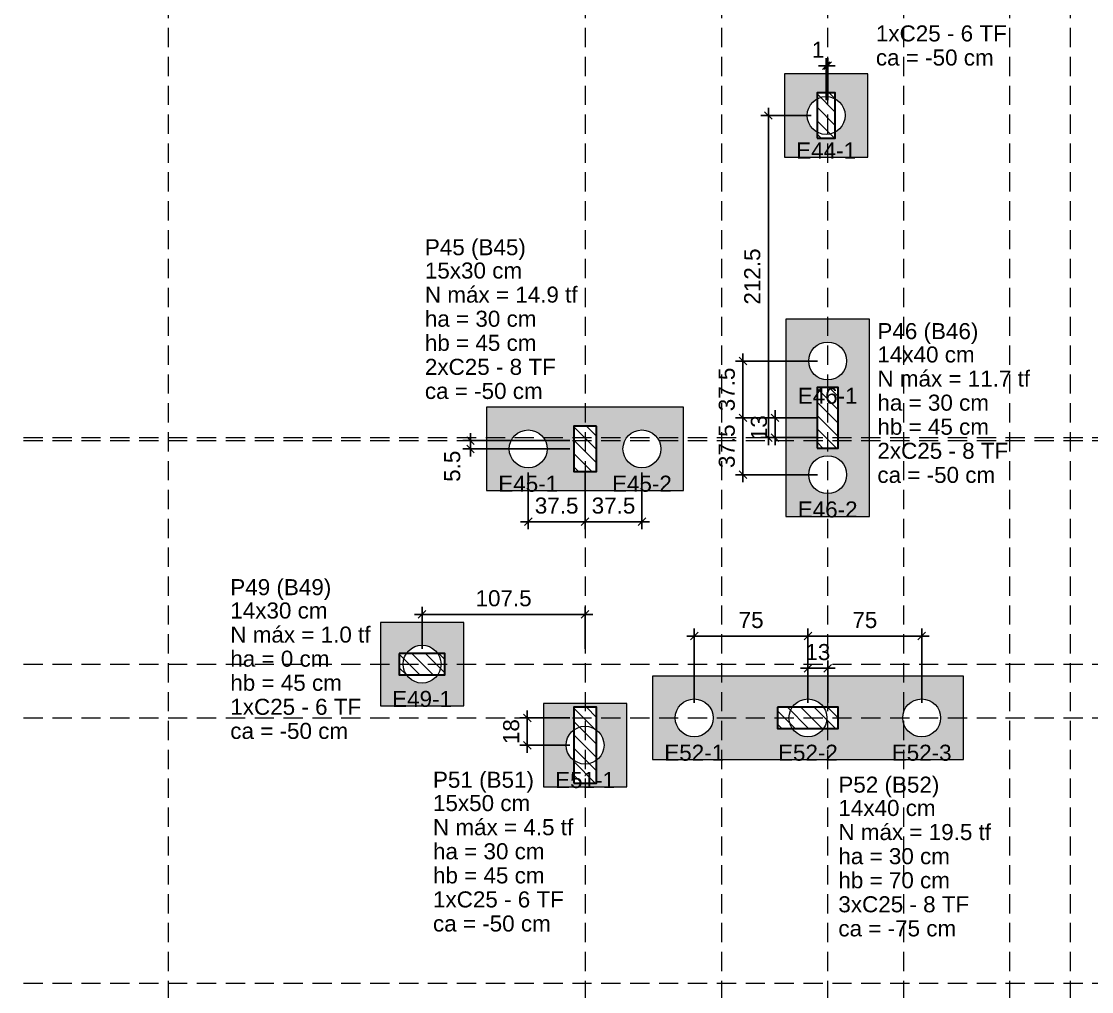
# Model space of a CAD drawing. Header units: millimetres. Extents: x -34 to 951, y -76 to 463.
# Drawn here: x -18.86 to -4.74, y -39.29 to -26.48 of the extents above; entities that cross this region are included whole.
import ezdxf

# ---------------------------------------------------------------- set-up
doc = ezdxf.new("R2010")
doc.units = ezdxf.units.MM
doc.header["$MEASUREMENT"] = 0
doc.linetypes.add('DASHED', pattern=[1.905, 1.27, -0.635])
doc.linetypes.add('NULL', pattern=[0])
for name, color, linetype, lineweight in [('LC-Cotas', 7, 'Continuous', 5), ('LC-Eixos', 7, 'DASHED', 5), ('LC-Estacas dos blocos', 252, 'Continuous', 5), ('LC-Hachuras dos blocos', 43, 'Continuous', 5), ('LC-Hachuras dos pilares', 9, 'Continuous', 5), ('LC-Seção das fundações', 7, 'Continuous', 5), ('LC-Seção dos pilares', 4, 'Continuous', 30), ('LC-Textos', 7, 'Continuous', 20)]:
    doc.layers.add(name, color=color, linetype=linetype, lineweight=lineweight)
doc.styles.add('Arial', font='arial.ttf')
doc.dimstyles.new('UM_50.000000', dxfattribs={"dimtxt": 0.18, "dimasz": 0.1, "dimexe": 0.1, "dimexo": 0.2, "dimgap": 0, "dimtad": 1, "dimtih": 1, "dimtoh": 1, "dimdec": 1, "dimlfac": 50, "dimzin": 0, "dimdsep": 46, "dimtxsty": 'Standard', "dimcen": 0.09, "dimdle": 0.1, "dimadec": 1, "dimazin": 2, "dimtfac": 1, "dimtdec": 4, "dimtofl": 0, "dimtmove": 0, "dimatfit": 3, "dimfxl": 1, "dimtolj": 1, "dimarcsym": 0})
pattern_1 = [(135, (-26.0734, -53.92581), (-0.08838835, -0.08838835), [])]

# ---------------------------------------------------------------- blocks, each defined once
blk = doc.blocks.new('_Oblique')
at = {"color": 0, "linetype": 'ByBlock', "lineweight": -2}
blk.add_line((-0.5, -0.5), (0.5, 0.5), dxfattribs=at)
blk = doc.blocks.new('*D26')
at = {"layer": 'Defpoints', "color": 0, "transparency": 16777216}
for p in [(-8.243, -27.726), (-9.005, -31.976), (-8.243, -31.976)]:
    blk.add_point(p, dxfattribs=at)
at = {"layer": 'LC-Cotas', "color": 0, "lineweight": -2, "transparency": 16777216}
for p, q in [((-9.005, -27.626), (-9.005, -32.076)), ((-8.443, -27.726), (-9.105, -27.726)), ((-8.443, -31.976), (-9.105, -31.976))]:
    blk.add_line(p, q, dxfattribs=at)
at = {"layer": 'LC-Cotas', "color": 0, "lineweight": -2, "transparency": 16777216, "xscale": 0.1, "yscale": 0.1, "zscale": 0.1}
for p, rotation in [((-9.005, -27.726), 90), ((-9.005, -31.976), 270)]:
    blk.add_blockref('_Oblique', p, dxfattribs=dict(at, rotation=rotation))
at = {"layer": 'LC-Cotas', "color": 7, "transparency": 16777216, "insert": (-9.217, -29.851), "char_height": 0.2118, "attachment_point": 5, "rotation": 90, "style": 'Arial'}
blk.add_mtext('\\A1;212.5', dxfattribs=at)
blk = doc.blocks.new('*D27')
at = {"layer": 'Defpoints', "color": 0, "transparency": 16777216}
for p in [(-12.935, -32.016), (-11.423, -32.016), (-11.423, -32.126)]:
    blk.add_point(p, dxfattribs=at)
at = {"layer": 'LC-Cotas', "color": 0, "lineweight": -2, "transparency": 16777216}
for p, q in [((-11.623, -32.016), (-13.035, -32.016)), ((-12.935, -32.226), (-12.935, -31.916)), ((-11.623, -32.126), (-13.035, -32.126))]:
    blk.add_line(p, q, dxfattribs=at)
at = {"layer": 'LC-Cotas', "color": 0, "lineweight": -2, "transparency": 16777216, "xscale": 0.1, "yscale": 0.1, "zscale": 0.1}
for p, rotation in [((-12.935, -32.016), 90), ((-12.935, -32.126), 270)]:
    blk.add_blockref('_Oblique', p, dxfattribs=dict(at, rotation=rotation))
at = {"layer": 'LC-Cotas', "color": 7, "transparency": 16777216, "insert": (-13.175, -32.355), "char_height": 0.2118, "attachment_point": 5, "rotation": 90, "style": 'Arial'}
blk.add_mtext('\\A1;5.5', dxfattribs=at)
blk = doc.blocks.new('*D28')
at = {"layer": 'Defpoints', "color": 0, "transparency": 16777216}
for p in [(-8.156, -31.716), (-8.917, -31.976), (-8.156, -31.976)]:
    blk.add_point(p, dxfattribs=at)
at = {"layer": 'LC-Cotas', "color": 0, "lineweight": -2, "transparency": 16777216}
for p, q in [((-8.917, -31.616), (-8.917, -32.076)), ((-8.356, -31.716), (-9.017, -31.716)), ((-8.356, -31.976), (-9.017, -31.976))]:
    blk.add_line(p, q, dxfattribs=at)
at = {"layer": 'LC-Cotas', "color": 0, "lineweight": -2, "transparency": 16777216, "xscale": 0.1, "yscale": 0.1, "zscale": 0.1}
for p, rotation in [((-8.917, -31.716), 90), ((-8.917, -31.976), 270)]:
    blk.add_blockref('_Oblique', p, dxfattribs=dict(at, rotation=rotation))
at = {"layer": 'LC-Cotas', "color": 7, "transparency": 16777216, "insert": (-9.129, -31.846), "char_height": 0.2118, "attachment_point": 5, "rotation": 90, "style": 'Arial'}
blk.add_mtext('\\A1;13', dxfattribs=at)
blk = doc.blocks.new('*D31')
at = {"layer": 'Defpoints', "color": 0, "transparency": 16777216}
for p in [(-12.185, -35.676), (-11.423, -35.676), (-11.423, -36.036)]:
    blk.add_point(p, dxfattribs=at)
at = {"layer": 'LC-Cotas', "color": 0, "lineweight": -2, "transparency": 16777216}
for p, q in [((-11.623, -35.676), (-12.285, -35.676)), ((-12.185, -36.136), (-12.185, -35.576)), ((-11.623, -36.036), (-12.285, -36.036))]:
    blk.add_line(p, q, dxfattribs=at)
at = {"layer": 'LC-Cotas', "color": 0, "lineweight": -2, "transparency": 16777216, "xscale": 0.1, "yscale": 0.1, "zscale": 0.1}
for p, rotation in [((-12.185, -35.676), 90), ((-12.185, -36.036), 270)]:
    blk.add_blockref('_Oblique', p, dxfattribs=dict(at, rotation=rotation))
at = {"layer": 'LC-Cotas', "color": 7, "transparency": 16777216, "insert": (-12.397, -35.856), "char_height": 0.2118, "attachment_point": 5, "rotation": 90, "style": 'Arial'}
blk.add_mtext('\\A1;18', dxfattribs=at)
blk = doc.blocks.new('*D53')
at = {"layer": 'Defpoints', "color": 0, "transparency": 16777216}
for p in [(-8.223, -27.07), (-8.243, -27.726), (-8.223, -27.726)]:
    blk.add_point(p, dxfattribs=at)
at = {"layer": 'LC-Cotas', "color": 0, "lineweight": -2, "transparency": 16777216}
for p, q in [((-8.343, -27.07), (-8.123, -27.07)), ((-8.243, -27.526), (-8.243, -26.97)), ((-8.223, -27.526), (-8.223, -26.97))]:
    blk.add_line(p, q, dxfattribs=at)
at = {"layer": 'LC-Cotas', "color": 0, "lineweight": -2, "transparency": 16777216, "xscale": 0.1, "yscale": 0.1, "zscale": 0.1, "rotation": 180}
blk.add_blockref('_Oblique', (-8.243, -27.07), dxfattribs=at)
at = {"layer": 'LC-Cotas', "color": 0, "lineweight": -2, "transparency": 16777216, "xscale": 0.1, "yscale": 0.1, "zscale": 0.1}
blk.add_blockref('_Oblique', (-8.223, -27.07), dxfattribs=at)
at = {"layer": 'LC-Cotas', "color": 7, "transparency": 16777216, "insert": (-8.35, -26.858), "char_height": 0.2118, "attachment_point": 5, "rotation": 0.0057, "style": 'Arial'}
blk.add_mtext('\\A1;1', dxfattribs=at)
blk = doc.blocks.new('*D55')
at = {"layer": 'Defpoints', "color": 0, "transparency": 16777216}
for p in [(-11.423, -34.31), (-13.573, -34.966), (-11.423, -34.966)]:
    blk.add_point(p, dxfattribs=at)
at = {"layer": 'LC-Cotas', "color": 0, "lineweight": -2, "transparency": 16777216}
for p, q in [((-13.573, -34.766), (-13.573, -34.21)), ((-11.423, -34.766), (-11.423, -34.21)), ((-13.673, -34.31), (-11.323, -34.31))]:
    blk.add_line(p, q, dxfattribs=at)
at = {"layer": 'LC-Cotas', "color": 0, "lineweight": -2, "transparency": 16777216, "xscale": 0.1, "yscale": 0.1, "zscale": 0.1, "rotation": 180}
blk.add_blockref('_Oblique', (-13.573, -34.31), dxfattribs=at)
at = {"layer": 'LC-Cotas', "color": 0, "lineweight": -2, "transparency": 16777216, "xscale": 0.1, "yscale": 0.1, "zscale": 0.1}
blk.add_blockref('_Oblique', (-11.423, -34.31), dxfattribs=at)
at = {"layer": 'LC-Cotas', "color": 7, "transparency": 16777216, "insert": (-12.498, -34.098), "char_height": 0.2118, "attachment_point": 5, "rotation": 0.0057, "style": 'Arial'}
blk.add_mtext('\\A1;107.5', dxfattribs=at)
blk = doc.blocks.new('*D57')
at = {"layer": 'Defpoints', "color": 0, "transparency": 16777216}
for p in [(-8.223, -35.02), (-8.483, -35.676), (-8.223, -35.676)]:
    blk.add_point(p, dxfattribs=at)
at = {"layer": 'LC-Cotas', "color": 0, "lineweight": -2, "transparency": 16777216}
for p, q in [((-8.483, -35.476), (-8.483, -34.92)), ((-8.223, -35.476), (-8.223, -34.92)), ((-8.583, -35.02), (-8.123, -35.02))]:
    blk.add_line(p, q, dxfattribs=at)
at = {"layer": 'LC-Cotas', "color": 0, "lineweight": -2, "transparency": 16777216, "xscale": 0.1, "yscale": 0.1, "zscale": 0.1, "rotation": 180}
blk.add_blockref('_Oblique', (-8.483, -35.02), dxfattribs=at)
at = {"layer": 'LC-Cotas', "color": 0, "lineweight": -2, "transparency": 16777216, "xscale": 0.1, "yscale": 0.1, "zscale": 0.1}
blk.add_blockref('_Oblique', (-8.223, -35.02), dxfattribs=at)
at = {"layer": 'LC-Cotas', "color": 7, "transparency": 16777216, "insert": (-8.353, -34.808), "char_height": 0.2118, "attachment_point": 5, "rotation": 0.0057, "style": 'Arial'}
blk.add_mtext('\\A1;13', dxfattribs=at)
blk = doc.blocks.new('*D154')
at = {"layer": 'Defpoints', "color": 0, "transparency": 16777216}
for p in [(-11.423, -32.237), (-10.673, -32.237), (-11.423, -33.087)]:
    blk.add_point(p, dxfattribs=at)
at = {"layer": 'LC-Cotas', "color": 0, "lineweight": -2, "transparency": 16777216}
for p, q in [((-11.423, -32.437), (-11.423, -33.187)), ((-10.673, -32.437), (-10.673, -33.187)), ((-10.573, -33.087), (-11.523, -33.087))]:
    blk.add_line(p, q, dxfattribs=at)
at = {"layer": 'LC-Cotas', "color": 0, "lineweight": -2, "transparency": 16777216, "xscale": 0.1, "yscale": 0.1, "zscale": 0.1, "rotation": 180}
blk.add_blockref('_Oblique', (-11.423, -33.087), dxfattribs=at)
at = {"layer": 'LC-Cotas', "color": 0, "lineweight": -2, "transparency": 16777216, "xscale": 0.1, "yscale": 0.1, "zscale": 0.1}
blk.add_blockref('_Oblique', (-10.673, -33.087), dxfattribs=at)
at = {"layer": 'LC-Cotas', "color": 7, "transparency": 16777216, "insert": (-11.048, -32.875), "char_height": 0.2118, "attachment_point": 5, "rotation": 0.0057, "style": 'Arial'}
blk.add_mtext('\\A1;37.5', dxfattribs=at)
blk = doc.blocks.new('*D155')
at = {"layer": 'Defpoints', "color": 0, "transparency": 16777216}
for p in [(-12.173, -32.237), (-11.423, -32.237), (-11.423, -33.087)]:
    blk.add_point(p, dxfattribs=at)
at = {"layer": 'LC-Cotas', "color": 0, "lineweight": -2, "transparency": 16777216}
for p, q in [((-12.173, -32.437), (-12.173, -33.187)), ((-11.423, -32.437), (-11.423, -33.187)), ((-12.273, -33.087), (-11.323, -33.087))]:
    blk.add_line(p, q, dxfattribs=at)
at = {"layer": 'LC-Cotas', "color": 0, "lineweight": -2, "transparency": 16777216, "xscale": 0.1, "yscale": 0.1, "zscale": 0.1, "rotation": 180}
blk.add_blockref('_Oblique', (-12.173, -33.087), dxfattribs=at)
at = {"layer": 'LC-Cotas', "color": 0, "lineweight": -2, "transparency": 16777216, "xscale": 0.1, "yscale": 0.1, "zscale": 0.1}
blk.add_blockref('_Oblique', (-11.423, -33.087), dxfattribs=at)
at = {"layer": 'LC-Cotas', "color": 7, "transparency": 16777216, "insert": (-11.798, -32.875), "char_height": 0.2118, "attachment_point": 5, "rotation": 0.0057, "style": 'Arial'}
blk.add_mtext('\\A1;37.5', dxfattribs=at)
blk = doc.blocks.new('*D156')
at = {"layer": 'Defpoints', "color": 0, "transparency": 16777216}
for p in [(-9.341, -31.716), (-8.156, -31.716), (-8.156, -32.466)]:
    blk.add_point(p, dxfattribs=at)
at = {"layer": 'LC-Cotas', "color": 0, "lineweight": -2, "transparency": 16777216}
for p, q in [((-9.341, -32.566), (-9.341, -31.616)), ((-8.356, -31.716), (-9.441, -31.716)), ((-8.356, -32.466), (-9.441, -32.466))]:
    blk.add_line(p, q, dxfattribs=at)
at = {"layer": 'LC-Cotas', "color": 0, "lineweight": -2, "transparency": 16777216, "xscale": 0.1, "yscale": 0.1, "zscale": 0.1}
for p, rotation in [((-9.341, -31.716), 90), ((-9.341, -32.466), 270)]:
    blk.add_blockref('_Oblique', p, dxfattribs=dict(at, rotation=rotation))
at = {"layer": 'LC-Cotas', "color": 7, "transparency": 16777216, "insert": (-9.553, -32.091), "char_height": 0.2118, "attachment_point": 5, "rotation": 90, "style": 'Arial'}
blk.add_mtext('\\A1;37.5', dxfattribs=at)
blk = doc.blocks.new('*D157')
at = {"layer": 'Defpoints', "color": 0, "transparency": 16777216}
for p in [(-8.156, -30.966), (-9.341, -31.716), (-8.156, -31.716)]:
    blk.add_point(p, dxfattribs=at)
at = {"layer": 'LC-Cotas', "color": 0, "lineweight": -2, "transparency": 16777216}
for p, q in [((-9.341, -30.866), (-9.341, -31.816)), ((-8.356, -30.966), (-9.441, -30.966)), ((-8.356, -31.716), (-9.441, -31.716))]:
    blk.add_line(p, q, dxfattribs=at)
at = {"layer": 'LC-Cotas', "color": 0, "lineweight": -2, "transparency": 16777216, "xscale": 0.1, "yscale": 0.1, "zscale": 0.1}
for p, rotation in [((-9.341, -30.966), 90), ((-9.341, -31.716), 270)]:
    blk.add_blockref('_Oblique', p, dxfattribs=dict(at, rotation=rotation))
at = {"layer": 'LC-Cotas', "color": 7, "transparency": 16777216, "insert": (-9.553, -31.341), "char_height": 0.2118, "attachment_point": 5, "rotation": 90, "style": 'Arial'}
blk.add_mtext('\\A1;37.5', dxfattribs=at)
blk = doc.blocks.new('*D158')
at = {"layer": 'Defpoints', "color": 0, "transparency": 16777216}
for p in [(-8.483, -34.596), (-9.983, -35.676), (-8.483, -35.676)]:
    blk.add_point(p, dxfattribs=at)
at = {"layer": 'LC-Cotas', "color": 0, "lineweight": -2, "transparency": 16777216}
for p, q in [((-9.983, -35.476), (-9.983, -34.496)), ((-8.483, -35.476), (-8.483, -34.496)), ((-10.083, -34.596), (-8.383, -34.596))]:
    blk.add_line(p, q, dxfattribs=at)
at = {"layer": 'LC-Cotas', "color": 0, "lineweight": -2, "transparency": 16777216, "xscale": 0.1, "yscale": 0.1, "zscale": 0.1, "rotation": 180}
blk.add_blockref('_Oblique', (-9.983, -34.596), dxfattribs=at)
at = {"layer": 'LC-Cotas', "color": 0, "lineweight": -2, "transparency": 16777216, "xscale": 0.1, "yscale": 0.1, "zscale": 0.1}
blk.add_blockref('_Oblique', (-8.483, -34.596), dxfattribs=at)
at = {"layer": 'LC-Cotas', "color": 7, "transparency": 16777216, "insert": (-9.233, -34.385), "char_height": 0.2118, "attachment_point": 5, "rotation": 0.0057, "style": 'Arial'}
blk.add_mtext('\\A1;75', dxfattribs=at)
blk = doc.blocks.new('*D159')
at = {"layer": 'Defpoints', "color": 0, "transparency": 16777216}
for p in [(-6.983, -34.596), (-8.483, -35.676), (-6.983, -35.676)]:
    blk.add_point(p, dxfattribs=at)
at = {"layer": 'LC-Cotas', "color": 0, "lineweight": -2, "transparency": 16777216}
for p, q in [((-8.483, -35.476), (-8.483, -34.496)), ((-6.983, -35.476), (-6.983, -34.496)), ((-8.583, -34.596), (-6.883, -34.596))]:
    blk.add_line(p, q, dxfattribs=at)
at = {"layer": 'LC-Cotas', "color": 0, "lineweight": -2, "transparency": 16777216, "xscale": 0.1, "yscale": 0.1, "zscale": 0.1, "rotation": 180}
blk.add_blockref('_Oblique', (-8.483, -34.596), dxfattribs=at)
at = {"layer": 'LC-Cotas', "color": 0, "lineweight": -2, "transparency": 16777216, "xscale": 0.1, "yscale": 0.1, "zscale": 0.1}
blk.add_blockref('_Oblique', (-6.983, -34.596), dxfattribs=at)
at = {"layer": 'LC-Cotas', "color": 7, "transparency": 16777216, "insert": (-7.733, -34.385), "char_height": 0.2118, "attachment_point": 5, "rotation": 0.0057, "style": 'Arial'}
blk.add_mtext('\\A1;75', dxfattribs=at)

msp = doc.modelspace()

# ---------------------------------------------------------------- hatches: boundary and pattern name
at = {"layer": 'LC-Hachuras dos blocos', "linetype": 'Continuous', "ltscale": 0.2}
h = msp.add_hatch(color=43, dxfattribs=at)
h.paths.add_polyline_path([(-8.7934, -27.1758), (-8.7934, -28.2758), (-7.6934, -28.2758), (-7.6934, -27.1758), (-8.7934, -27.1758)])
h.paths.add_polyline_path([(-8.1234, -27.9444), (-8.1184, -27.9423), (-8.0666, -27.9026), (-8.0269, -27.8508), (-8.0019, -27.7905), (-7.9934, -27.7258), (-8.0019, -27.6611), (-8.0269, -27.6008), (-8.0666, -27.549), (-8.1184, -27.5093), (-8.1234, -27.5072), (-8.1234, -27.4258), (-8.3634, -27.4258), (-8.3634, -27.5072), (-8.3684, -27.5093), (-8.4202, -27.549), (-8.4599, -27.6008), (-8.4849, -27.6611), (-8.4934, -27.7258), (-8.4849, -27.7905), (-8.4599, -27.8508), (-8.4202, -27.9026), (-8.3684, -27.9423), (-8.3634, -27.9444), (-8.3634, -28.0258), (-8.1234, -28.0258), (-8.1234, -27.9444)], flags=0)
h = msp.add_hatch(color=43, dxfattribs=at)
h.paths.add_polyline_path([(-8.7734, -33.0158), (-7.6734, -33.0158), (-7.6734, -30.4158), (-8.7734, -30.4158), (-8.7734, -33.0158)])
h.paths.add_polyline_path([(-8.1587, -31.2073), (-8.0984, -31.1823), (-8.0466, -31.1426), (-8.0069, -31.0908), (-7.9819, -31.0305), (-7.9734, -30.9658), (-7.9819, -30.9011), (-8.0069, -30.8408), (-8.0466, -30.789), (-8.0984, -30.7493), (-8.1587, -30.7243), (-8.2234, -30.7158), (-8.2881, -30.7243), (-8.3484, -30.7493), (-8.4002, -30.789), (-8.4399, -30.8408), (-8.4649, -30.9011), (-8.4734, -30.9658), (-8.4649, -31.0305), (-8.4399, -31.0908), (-8.4002, -31.1426), (-8.3484, -31.1823), (-8.2881, -31.2073), (-8.2234, -31.2158), (-8.1587, -31.2073)], flags=0)
h.paths.add_polyline_path([(-8.0834, -31.3158), (-8.3634, -31.3158), (-8.3634, -32.1158), (-8.0834, -32.1158), (-8.0834, -31.3158)], flags=0)
h.paths.add_polyline_path([(-8.1587, -32.7073), (-8.0984, -32.6823), (-8.0466, -32.6426), (-8.0069, -32.5908), (-7.9819, -32.5305), (-7.9734, -32.4658), (-7.9819, -32.4011), (-8.0069, -32.3408), (-8.0466, -32.289), (-8.0984, -32.2493), (-8.1587, -32.2243), (-8.2234, -32.2158), (-8.2881, -32.2243), (-8.3484, -32.2493), (-8.4002, -32.289), (-8.4399, -32.3408), (-8.4649, -32.4011), (-8.4734, -32.4658), (-8.4649, -32.5305), (-8.4399, -32.5908), (-8.4002, -32.6426), (-8.3484, -32.6823), (-8.2881, -32.7073), (-8.2234, -32.7158), (-8.1587, -32.7073)], flags=0)
h = msp.add_hatch(color=43, dxfattribs=at)
h.paths.add_polyline_path([(-10.1234, -32.6758), (-10.1234, -31.5758), (-12.7234, -31.5758), (-12.7234, -32.6758), (-10.1234, -32.6758)])
h.paths.add_polyline_path([(-11.2734, -31.8258), (-11.5734, -31.8258), (-11.5734, -32.4258), (-11.2734, -32.4258), (-11.2734, -31.8258)], flags=0)
h.paths.add_polyline_path([(-12.1087, -32.3673), (-12.0484, -32.3423), (-11.9966, -32.3026), (-11.9569, -32.2508), (-11.9319, -32.1905), (-11.9234, -32.1258), (-11.9319, -32.0611), (-11.9569, -32.0008), (-11.9966, -31.949), (-12.0484, -31.9093), (-12.1087, -31.8843), (-12.1734, -31.8758), (-12.2381, -31.8843), (-12.2984, -31.9093), (-12.3502, -31.949), (-12.3899, -32.0008), (-12.4149, -32.0611), (-12.4234, -32.1258), (-12.4149, -32.1905), (-12.3899, -32.2508), (-12.3502, -32.3026), (-12.2984, -32.3423), (-12.2381, -32.3673), (-12.1734, -32.3758), (-12.1087, -32.3673)], flags=0)
h.paths.add_polyline_path([(-10.6087, -32.3673), (-10.5484, -32.3423), (-10.4966, -32.3026), (-10.4569, -32.2508), (-10.4319, -32.1905), (-10.4234, -32.1258), (-10.4319, -32.0611), (-10.4569, -32.0008), (-10.4966, -31.949), (-10.5484, -31.9093), (-10.6087, -31.8843), (-10.6734, -31.8758), (-10.7381, -31.8843), (-10.7984, -31.9093), (-10.8502, -31.949), (-10.8899, -32.0008), (-10.9149, -32.0611), (-10.9234, -32.1258), (-10.9149, -32.1905), (-10.8899, -32.2508), (-10.8502, -32.3026), (-10.7984, -32.3423), (-10.7381, -32.3673), (-10.6734, -32.3758), (-10.6087, -32.3673)], flags=0)
h = msp.add_hatch(color=43, dxfattribs=at)
h.paths.add_polyline_path([(-13.0234, -34.4158), (-14.1234, -34.4158), (-14.1234, -35.5158), (-13.0234, -35.5158), (-13.0234, -34.4158)])
h.paths.add_polyline_path([(-13.5087, -35.2073), (-13.4484, -35.1823), (-13.3966, -35.1426), (-13.3684, -35.1058), (-13.2734, -35.1058), (-13.2734, -34.8258), (-13.3684, -34.8258), (-13.3966, -34.789), (-13.4484, -34.7493), (-13.5087, -34.7243), (-13.5734, -34.7158), (-13.6381, -34.7243), (-13.6984, -34.7493), (-13.7502, -34.789), (-13.7784, -34.8258), (-13.8734, -34.8258), (-13.8734, -35.1058), (-13.7784, -35.1058), (-13.7502, -35.1426), (-13.6984, -35.1823), (-13.6381, -35.2073), (-13.5734, -35.2158), (-13.5087, -35.2073)], flags=0)
h = msp.add_hatch(color=43, dxfattribs=at)
h.paths.add_polyline_path([(-10.5334, -35.1258), (-10.5334, -36.2258), (-6.4334, -36.2258), (-6.4334, -35.1258), (-10.5334, -35.1258)])
h.paths.add_polyline_path([(-9.9187, -35.9173), (-9.8584, -35.8923), (-9.8066, -35.8526), (-9.7669, -35.8008), (-9.7419, -35.7405), (-9.7334, -35.6758), (-9.7419, -35.6111), (-9.7669, -35.5508), (-9.8066, -35.499), (-9.8584, -35.4593), (-9.9187, -35.4343), (-9.9834, -35.4258), (-10.0481, -35.4343), (-10.1084, -35.4593), (-10.1602, -35.499), (-10.1999, -35.5508), (-10.2249, -35.6111), (-10.2334, -35.6758), (-10.2249, -35.7405), (-10.1999, -35.8008), (-10.1602, -35.8526), (-10.1084, -35.8923), (-10.0481, -35.9173), (-9.9834, -35.9258), (-9.9187, -35.9173)], flags=0)
h.paths.add_polyline_path([(-8.4187, -35.9173), (-8.3584, -35.8923), (-8.3066, -35.8526), (-8.2784, -35.8158), (-8.0834, -35.8158), (-8.0834, -35.5358), (-8.2784, -35.5358), (-8.3066, -35.499), (-8.3584, -35.4593), (-8.4187, -35.4343), (-8.4834, -35.4258), (-8.5481, -35.4343), (-8.6084, -35.4593), (-8.6602, -35.499), (-8.6884, -35.5358), (-8.8834, -35.5358), (-8.8834, -35.8158), (-8.6884, -35.8158), (-8.6602, -35.8526), (-8.6084, -35.8923), (-8.5481, -35.9173), (-8.4834, -35.9258), (-8.4187, -35.9173)], flags=0)
h.paths.add_polyline_path([(-6.9187, -35.9173), (-6.8584, -35.8923), (-6.8066, -35.8526), (-6.7669, -35.8008), (-6.7419, -35.7405), (-6.7334, -35.6758), (-6.7419, -35.6111), (-6.7669, -35.5508), (-6.8066, -35.499), (-6.8584, -35.4593), (-6.9187, -35.4343), (-6.9834, -35.4258), (-7.0481, -35.4343), (-7.1084, -35.4593), (-7.1602, -35.499), (-7.1999, -35.5508), (-7.2249, -35.6111), (-7.2334, -35.6758), (-7.2249, -35.7405), (-7.1999, -35.8008), (-7.1602, -35.8526), (-7.1084, -35.8923), (-7.0481, -35.9173), (-6.9834, -35.9258), (-6.9187, -35.9173)], flags=0)
h = msp.add_hatch(color=43, dxfattribs=at)
h.paths.add_polyline_path([(-11.9734, -35.4858), (-11.9734, -36.5858), (-10.8734, -36.5858), (-10.8734, -35.4858), (-11.9734, -35.4858)])
h.paths.add_polyline_path([(-11.2734, -36.2331), (-11.2466, -36.2126), (-11.2069, -36.1608), (-11.1819, -36.1005), (-11.1734, -36.0358), (-11.1819, -35.9711), (-11.2069, -35.9108), (-11.2466, -35.859), (-11.2734, -35.8385), (-11.2734, -35.5358), (-11.5734, -35.5358), (-11.5734, -35.8385), (-11.6002, -35.859), (-11.6399, -35.9108), (-11.6649, -35.9711), (-11.6734, -36.0358), (-11.6649, -36.1005), (-11.6399, -36.1608), (-11.6002, -36.2126), (-11.5734, -36.2331), (-11.5734, -36.5358), (-11.2734, -36.5358), (-11.2734, -36.2331)], flags=0)
at = {"layer": 'LC-Hachuras dos pilares', "linetype": 'Continuous', "ltscale": 0.2}
h = msp.add_hatch(dxfattribs=at)
h.set_pattern_fill('ANSI31', color=9, angle=90, style=0)
h.set_pattern_definition(pattern_1)
h.paths.add_polyline_path([(-8.3634, -28.0258), (-8.1234, -28.0258), (-8.1234, -27.4258), (-8.3634, -27.4258), (-8.3634, -28.0258)])
h = msp.add_hatch(dxfattribs=at)
h.set_pattern_fill('ANSI31', color=9, angle=90, style=0)
h.set_pattern_definition(pattern_1)
h.paths.add_polyline_path([(-8.3634, -32.1158), (-8.0834, -32.1158), (-8.0834, -31.3158), (-8.3634, -31.3158), (-8.3634, -32.1158)])
h = msp.add_hatch(dxfattribs=at)
h.set_pattern_fill('ANSI31', color=9, angle=90, style=0)
h.set_pattern_definition(pattern_1)
h.paths.add_polyline_path([(-11.2734, -31.8258), (-11.5734, -31.8258), (-11.5734, -32.4258), (-11.2734, -32.4258), (-11.2734, -31.8258)])
h = msp.add_hatch(dxfattribs=at)
h.set_pattern_fill('ANSI31', color=9, angle=90, style=0)
h.set_pattern_definition(pattern_1)
h.paths.add_polyline_path([(-13.8734, -34.8258), (-13.8734, -35.1058), (-13.2734, -35.1058), (-13.2734, -34.8258), (-13.8734, -34.8258)])
h = msp.add_hatch(dxfattribs=at)
h.set_pattern_fill('ANSI31', color=9, angle=90, style=0)
h.set_pattern_definition(pattern_1)
h.paths.add_polyline_path([(-11.5734, -36.5358), (-11.2734, -36.5358), (-11.2734, -35.5358), (-11.5734, -35.5358), (-11.5734, -36.5358)])
h = msp.add_hatch(dxfattribs=at)
h.set_pattern_fill('ANSI31', color=9, angle=90, style=0)
h.set_pattern_definition(pattern_1)
h.paths.add_polyline_path([(-8.8834, -35.5358), (-8.8834, -35.8158), (-8.0834, -35.8158), (-8.0834, -35.5358), (-8.8834, -35.5358)])

# ---------------------------------------------------------------- linework, layer by layer
at = {"layer": 'LC-Eixos', "ltscale": 0.2}
for p, q in [((-16.9234, 30.1981), (-16.9234, -63.4258)), ((-11.4234, 30.1981), (-11.4234, -63.4258)), ((-9.6234, 30.1981), (-9.6234, -63.4258)), ((-8.2234, 30.1981), (-8.2234, -63.4258)), ((-7.2234, 30.1981), (-7.2234, -63.4258)), ((-5.8234, 30.1981), (-5.8234, -63.4258)), ((-5.0234, 30.1981), (-5.0234, -63.4258)), ((-27.9734, -31.9758), (7.7872, -31.9758)), ((-27.9734, -32.0158), (7.7872, -32.0158)), ((-27.9734, -34.9658), (7.7872, -34.9658)), ((-27.9734, -35.6758), (7.7872, -35.6758)), ((-27.9734, -39.1758), (7.7872, -39.1758))]:
    msp.add_line(p, q, dxfattribs=at)
at = {"layer": 'LC-Estacas dos blocos'}
for centre in [(-8.2434, -27.7258), (-8.2234, -30.9658), (-12.1734, -32.1258), (-10.6734, -32.1258), (-8.2234, -32.4658), (-13.5734, -34.9658), (-9.9834, -35.6758), (-8.4834, -35.6758), (-6.9834, -35.6758), (-11.4234, -36.0358)]:
    msp.add_circle(centre, 0.25, dxfattribs=at)
at = {"layer": 'LC-Seção das fundações'}
for points in [[(-8.7934, -27.1758), (-8.7934, -28.2758), (-7.6934, -28.2758), (-7.6934, -27.1758), (-8.7934, -27.1758)], [(-8.7734, -33.0158), (-7.6734, -33.0158), (-7.6734, -30.4158), (-8.7734, -30.4158), (-8.7734, -33.0158)], [(-10.1234, -32.6758), (-10.1234, -31.5758), (-12.7234, -31.5758), (-12.7234, -32.6758), (-10.1234, -32.6758)], [(-13.0234, -34.4158), (-14.1234, -34.4158), (-14.1234, -35.5158), (-13.0234, -35.5158), (-13.0234, -34.4158)], [(-10.5334, -35.1258), (-10.5334, -36.2258), (-6.4334, -36.2258), (-6.4334, -35.1258), (-10.5334, -35.1258)], [(-11.9734, -35.4858), (-11.9734, -36.5858), (-10.8734, -36.5858), (-10.8734, -35.4858), (-11.9734, -35.4858)]]:
    msp.add_lwpolyline(points, close=True, dxfattribs=at)
at = {"layer": 'LC-Seção dos pilares'}
for points in [[(-8.3634, -28.0258), (-8.1234, -28.0258), (-8.1234, -27.4258), (-8.3634, -27.4258), (-8.3634, -28.0258)], [(-8.3634, -32.1158), (-8.0834, -32.1158), (-8.0834, -31.3158), (-8.3634, -31.3158), (-8.3634, -32.1158)], [(-11.2734, -31.8258), (-11.5734, -31.8258), (-11.5734, -32.4258), (-11.2734, -32.4258), (-11.2734, -31.8258)], [(-13.8734, -34.8258), (-13.8734, -35.1058), (-13.2734, -35.1058), (-13.2734, -34.8258), (-13.8734, -34.8258)], [(-11.5734, -36.5358), (-11.2734, -36.5358), (-11.2734, -35.5358), (-11.5734, -35.5358), (-11.5734, -36.5358)], [(-8.8834, -35.5358), (-8.8834, -35.8158), (-8.0834, -35.8158), (-8.0834, -35.5358), (-8.8834, -35.5358)]]:
    msp.add_lwpolyline(points, close=True, dxfattribs=at)

# ---------------------------------------------------------------- texts
at = {"layer": 'LC-Textos', "color": 5, "linetype": 'NULL', "ltscale": 0.2, "char_height": 0.2118, "attachment_point": 7, "line_spacing_factor": 0.798, "style": 'Arial'}
for s, insert, width in [('1xC25 - 6 TF', (-7.5874, -26.7519), 3.452727), ('ca = -50 cm', (-7.5874, -27.0699), 3.107584), ('P49 (B49)', (-16.1029, -34.1199), 2.663966), ('14x30 cm', (-16.1029, -34.367), 2.565492), ('N máx = 1.0 tf', (-16.1029, -34.685), 3.699397), ('ha = 0 cm', (-16.1029, -35.003), 2.614568), ('hb = 45 cm', (-16.1029, -35.321), 2.943568), ('1xC25 - 6 TF', (-16.1029, -35.638), 3.452727), ('ca = -50 cm', (-16.1029, -35.956), 3.107584), ('P51 (B51)', (-13.4295, -36.6613), 2.663966), ('15x50 cm', (-13.4295, -36.9084), 2.565492), ('N máx = 4.5 tf', (-13.4295, -37.2264), 3.699397), ('ha = 30 cm', (-13.4295, -37.5444), 2.943568), ('hb = 45 cm', (-13.4295, -37.8624), 2.943568), ('1xC25 - 6 TF', (-13.4295, -38.1794), 3.452727), ('ca = -50 cm', (-13.4295, -38.4974), 3.107584)]:
    msp.add_mtext(s, dxfattribs=dict(at, insert=insert, width=width))
at = {"layer": 'LC-Textos', "linetype": 'NULL', "ltscale": 0.2, "char_height": 0.2118, "line_spacing_factor": 0.798, "style": 'Arial'}
for s, insert, width, attachment_point in [('E44-1', (-8.2434, -28.2939), 1.578814, 8), ('P45 (B45)', (-13.5364, -29.6338), 2.663966, 7), ('15x30 cm', (-13.5364, -29.8809), 2.565492, 7), ('N máx = 14.9 tf', (-13.5364, -30.1989), 4.028397, 7), ('ha = 30 cm', (-13.5364, -30.5169), 2.943568, 7), ('P46 (B46)', (-7.5674, -30.7413), 2.663966, 7), ('hb = 45 cm', (-13.5364, -30.8349), 2.943568, 7), ('14x40 cm', (-7.5674, -30.9885), 2.565492, 7), ('2xC25 - 8 TF', (-13.5364, -31.1519), 3.452727, 7), ('N máx = 11.7 tf', (-7.5674, -31.3065), 4.028397, 7), ('ca = -50 cm', (-13.5364, -31.4699), 3.107584, 7), ('E46-1', (-8.2234, -31.5339), 1.578814, 8), ('ha = 30 cm', (-7.5674, -31.6245), 2.943568, 7), ('hb = 45 cm', (-7.5674, -31.9425), 2.943568, 7), ('2xC25 - 8 TF', (-7.5674, -32.2595), 3.452727, 7), ('ca = -50 cm', (-7.5674, -32.5775), 3.107584, 7), ('E45-1', (-12.1734, -32.6939), 1.578814, 8), ('E45-2', (-10.6734, -32.6939), 1.578814, 8), ('E46-2', (-8.2234, -33.0339), 1.578814, 8), ('E49-1', (-13.5734, -35.5339), 1.578814, 8), ('E52-1', (-9.9834, -36.2439), 1.578814, 8), ('E52-2', (-8.4834, -36.2439), 1.578814, 8), ('E52-3', (-6.9834, -36.2439), 1.578814, 8), ('E51-1', (-11.4234, -36.6039), 1.578814, 8), ('P52 (B52)', (-8.0822, -36.7257), 2.663966, 7), ('14x40 cm', (-8.0822, -36.9728), 2.565492, 7), ('N máx = 19.5 tf', (-8.0822, -37.2908), 4.028397, 7), ('ha = 30 cm', (-8.0822, -37.6088), 2.943568, 7), ('hb = 70 cm', (-8.0822, -37.9268), 2.943568, 7), ('3xC25 - 8 TF', (-8.0822, -38.2438), 3.452727, 7), ('ca = -75 cm', (-8.0822, -38.5618), 3.107584, 7)]:
    msp.add_mtext(s, dxfattribs=dict(at, insert=insert, width=width, attachment_point=attachment_point))

# ---------------------------------------------------------------- dimensions: what is measured, and where the dimension line sits
at = {"layer": 'LC-Cotas'}
for base, p1, p2, picture, middle in [((-8.2234, -27.0699), (-8.2434, -27.7258), (-8.2234, -27.7258), '*D53', (-8.3496, -26.8581)), ((-11.4234, -33.0866), (-12.1734, -32.2366), (-11.4234, -32.2366), '*D155', (-11.7984, -32.8748)), ((-11.4234, -34.3099), (-13.5734, -34.9658), (-11.4234, -34.9658), '*D55', (-12.4984, -34.0981)), ((-8.4834, -34.5963), (-9.9834, -35.6758), (-8.4834, -35.6758), '*D158', (-9.2334, -34.3845)), ((-6.9834, -34.5963), (-8.4834, -35.6758), (-6.9834, -35.6758), '*D159', (-7.7334, -34.3845)), ((-8.2234, -35.0199), (-8.4834, -35.6758), (-8.2234, -35.6758), '*D57', (-8.3534, -34.8081))]:
    dim = msp.add_linear_dim(base=base, p1=p1, p2=p2, dimstyle='UM_50.000000', override={"dimtxt": 0.2118, "dimasz": 0.1, "dimexe": 0.1, "dimexo": 0.2, "dimtad": 1, "dimtih": 0, "dimtoh": 0, "dimdec": 1, "dimlfac": 50, "dimzin": 8, "dimtxsty": 'Arial', "dimblk": 'Oblique', "dimblk1": 'Oblique', "dimblk2": 'Oblique', "dimsah": 1, "dimdle": 0.1, "dimse1": 0, "dimse2": 0, "dimclrt": 7, "dimadec": 1, "dimazin": 3, "dimtmove": 2, "dimldrblk": 'Oblique'}, dxfattribs=at)
    dim.commit()
    dim.dimension.update_dxf_attribs({"geometry": picture, "text_midpoint": middle, "dimtype": 160, "text_rotation": 0.00573})
for base, p1, p2, angle, picture, middle, dimtype, turn in [((-9.0052, -31.9758), (-8.2434, -27.7258), (-8.2434, -31.9758), 90, '*D26', (-9.217, -29.8508), 160, 90), ((-9.341, -31.7158), (-8.1556, -30.9658), (-8.1556, -31.7158), 270, '*D157', (-9.5528, -31.3408), 161, 90), ((-9.341, -31.7158), (-8.1556, -32.4658), (-8.1556, -31.7158), 90, '*D156', (-9.5528, -32.0908), 160, 90), ((-8.9174, -31.9758), (-8.1556, -31.7158), (-8.1556, -31.9758), 90, '*D28', (-9.1292, -31.8458), 160, 90), ((-12.9352, -32.0158), (-11.4234, -32.1258), (-11.4234, -32.0158), 90, '*D27', (-13.175, -32.3554), 160, 90), ((-11.4234, -33.0866), (-10.6734, -32.2366), (-11.4234, -32.2366), 180, '*D154', (-11.0484, -32.8748), 161, 0.00573), ((-12.1852, -35.6758), (-11.4234, -36.0358), (-11.4234, -35.6758), 90, '*D31', (-12.397, -35.8558), 160, 90)]:
    dim = msp.add_linear_dim(base=base, p1=p1, p2=p2, angle=angle, dimstyle='UM_50.000000', override={"dimtxt": 0.2118, "dimasz": 0.1, "dimexe": 0.1, "dimexo": 0.2, "dimtad": 1, "dimtih": 0, "dimtoh": 0, "dimdec": 1, "dimlfac": 50, "dimzin": 8, "dimtxsty": 'Arial', "dimblk": 'Oblique', "dimblk1": 'Oblique', "dimblk2": 'Oblique', "dimsah": 1, "dimdle": 0.1, "dimse1": 0, "dimse2": 0, "dimclrt": 7, "dimadec": 1, "dimazin": 3, "dimtmove": 2, "dimldrblk": 'Oblique'}, dxfattribs=at)
    dim.commit()
    dim.dimension.update_dxf_attribs({"geometry": picture, "text_midpoint": middle, "dimtype": dimtype, "text_rotation": turn})

doc.saveas('drawing.dxf')
